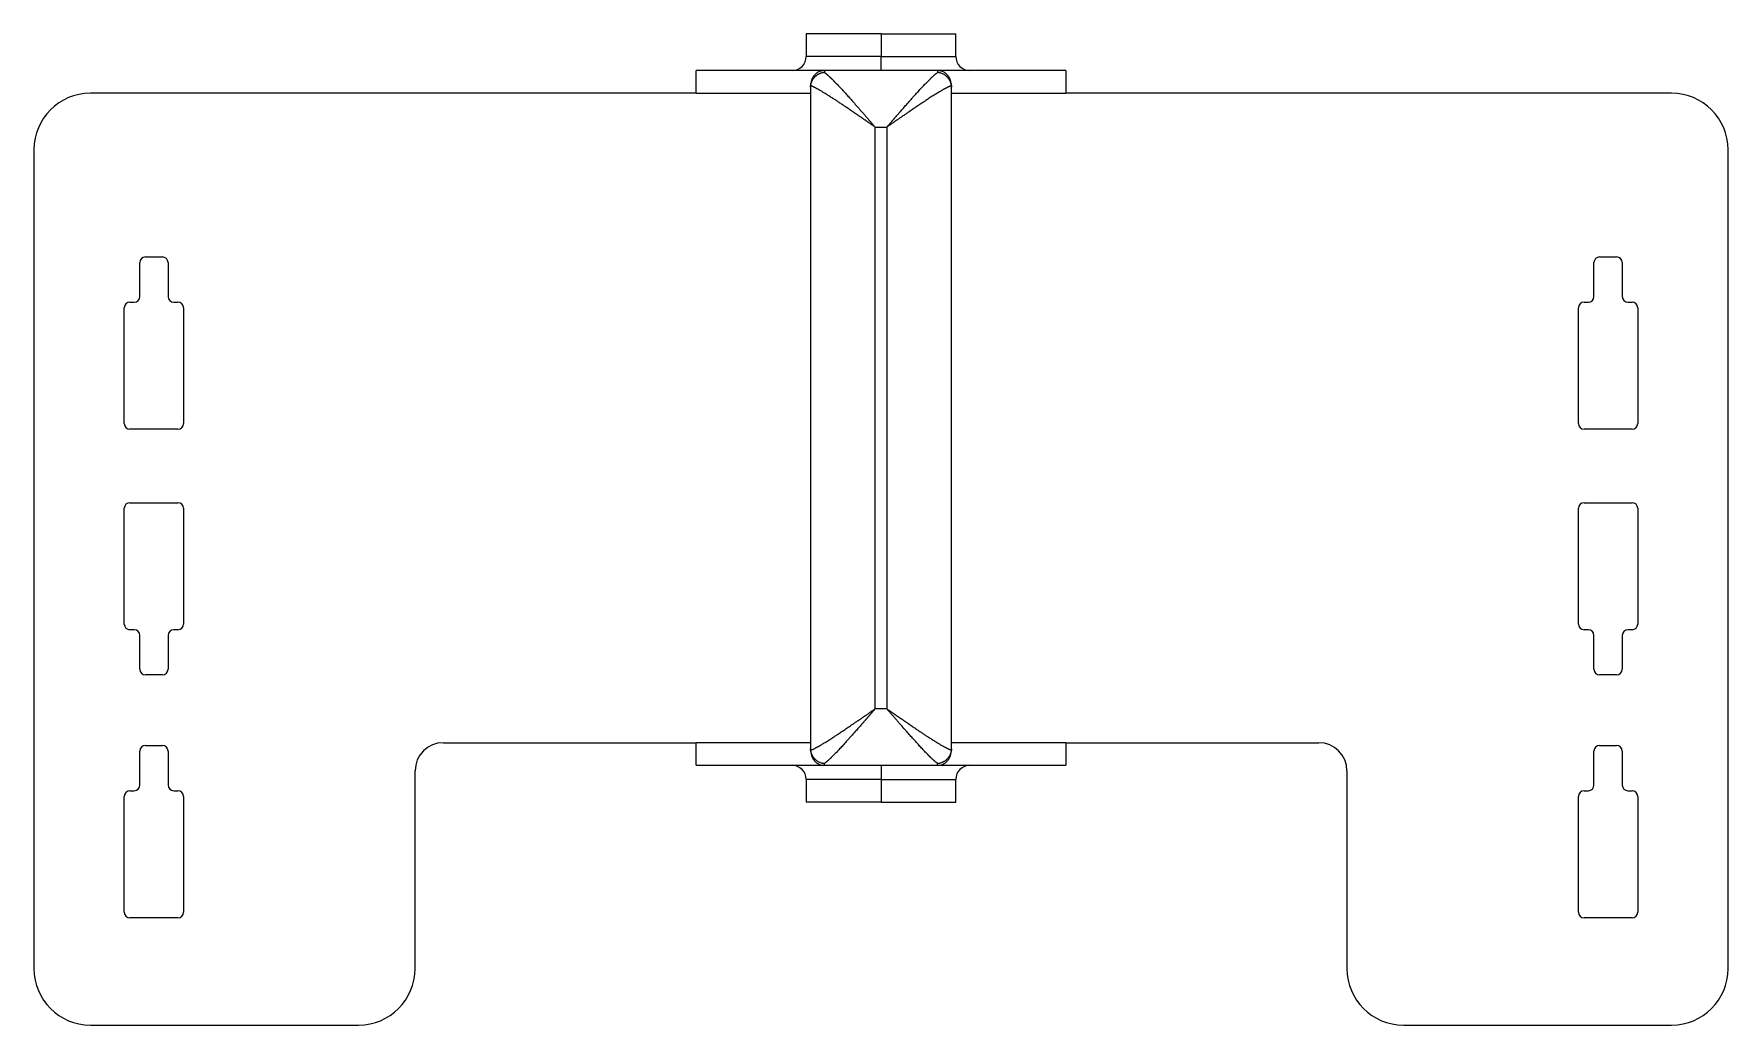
# Model space of a CAD drawing. Header units: millimetres. Extents: x 1920 to 4820, y 310 to 2320.
# Drawn here: x 2827.5 to 2887.5, y 2097.8 to 2132.9 of the extents above; entities that cross this region are included whole.
import ezdxf

# ---------------------------------------------------------------- set-up
doc = ezdxf.new("R2010")
doc.units = ezdxf.units.MM
doc.layers.add('core', color=7, linetype='Continuous', lineweight=20)

msp = doc.modelspace()

# ---------------------------------------------------------------- linework, layer by layer
at = {"layer": 'core'}
for p, q in [((2857.526, 2132.872), (2854.876, 2132.872)), ((2854.876, 2132.872), (2854.876, 2132.072)), ((2857.526, 2132.872), (2860.176, 2132.872)), ((2857.526, 2132.872), (2857.526, 2132.072)), ((2860.176, 2132.072), (2860.176, 2132.872)), ((2857.526, 2132.072), (2854.876, 2132.072)), ((2857.526, 2131.572), (2857.526, 2132.072)), ((2857.526, 2132.072), (2860.176, 2132.072)), ((2855.526, 2131.572), (2850.976, 2131.572)), ((2850.976, 2130.772), (2850.976, 2131.572)), ((2859.526, 2131.572), (2855.526, 2131.572)), ((2855.526, 2131.572), (2855.526, 2131.503)), ((2859.526, 2131.572), (2859.526, 2131.503)), ((2864.076, 2131.572), (2859.526, 2131.572)), ((2864.076, 2131.572), (2864.076, 2130.772)), ((2850.976, 2130.772), (2829.526, 2130.772)), ((2850.976, 2130.772), (2855.026, 2130.772)), ((2855.026, 2130.986), (2855.026, 2130.997)), ((2855.026, 2130.986), (2855.026, 2130.772)), ((2855.026, 2130.772), (2855.026, 2107.772)), ((2860.026, 2130.997), (2860.026, 2130.986)), ((2860.026, 2130.772), (2860.026, 2130.986)), ((2860.026, 2107.772), (2860.026, 2130.772)), ((2860.026, 2130.772), (2864.076, 2130.772)), ((2885.526, 2130.772), (2864.076, 2130.772)), ((2857.317, 2129.572), (2857.734, 2129.572)), ((2857.317, 2108.972), (2857.317, 2129.572)), ((2857.734, 2129.572), (2857.734, 2108.972)), ((2827.526, 2128.772), (2827.526, 2099.772)), ((2887.526, 2099.772), (2887.526, 2128.772)), ((2831.276, 2123.572), (2831.276, 2124.772)), ((2831.476, 2124.972), (2832.076, 2124.972)), ((2832.276, 2124.772), (2832.276, 2123.572)), ((2882.776, 2123.572), (2882.776, 2124.772)), ((2882.976, 2124.972), (2883.576, 2124.972)), ((2883.776, 2124.772), (2883.776, 2123.572)), ((2830.726, 2119.072), (2830.726, 2123.172)), ((2830.926, 2123.372), (2831.076, 2123.372)), ((2832.476, 2123.372), (2832.626, 2123.372)), ((2832.826, 2123.172), (2832.826, 2119.072)), ((2882.226, 2119.072), (2882.226, 2123.172)), ((2882.426, 2123.372), (2882.576, 2123.372)), ((2883.976, 2123.372), (2884.126, 2123.372)), ((2884.326, 2123.172), (2884.326, 2119.072)), ((2832.626, 2118.872), (2830.926, 2118.872)), ((2884.126, 2118.872), (2882.426, 2118.872)), ((2830.926, 2116.272), (2832.626, 2116.272)), ((2882.426, 2116.272), (2884.126, 2116.272)), ((2830.726, 2111.972), (2830.726, 2116.072)), ((2832.826, 2116.072), (2832.826, 2111.972)), ((2882.226, 2111.972), (2882.226, 2116.072)), ((2884.326, 2116.072), (2884.326, 2111.972)), ((2831.076, 2111.772), (2830.926, 2111.772)), ((2831.276, 2110.372), (2831.276, 2111.572)), ((2832.276, 2111.572), (2832.276, 2110.372)), ((2832.626, 2111.772), (2832.476, 2111.772)), ((2882.576, 2111.772), (2882.426, 2111.772)), ((2882.776, 2110.372), (2882.776, 2111.572)), ((2883.776, 2111.572), (2883.776, 2110.372)), ((2884.126, 2111.772), (2883.976, 2111.772)), ((2832.076, 2110.172), (2831.476, 2110.172)), ((2883.576, 2110.172), (2882.976, 2110.172)), ((2857.734, 2108.972), (2857.317, 2108.972)), ((2831.276, 2106.272), (2831.276, 2107.472)), ((2831.476, 2107.672), (2832.076, 2107.672)), ((2832.276, 2107.472), (2832.276, 2106.272)), ((2842.026, 2107.772), (2850.976, 2107.772)), ((2850.976, 2106.972), (2850.976, 2107.772)), ((2855.026, 2107.772), (2850.976, 2107.772)), ((2855.026, 2107.772), (2855.026, 2107.558)), ((2855.026, 2107.547), (2855.026, 2107.558)), ((2860.026, 2107.558), (2860.026, 2107.772)), ((2864.076, 2107.772), (2860.026, 2107.772)), ((2860.026, 2107.558), (2860.026, 2107.547)), ((2864.076, 2107.772), (2864.076, 2106.972)), ((2864.076, 2107.772), (2873.026, 2107.772)), ((2882.776, 2106.272), (2882.776, 2107.472)), ((2882.976, 2107.672), (2883.576, 2107.672)), ((2883.776, 2107.472), (2883.776, 2106.272)), ((2841.026, 2099.772), (2841.026, 2106.772)), ((2850.976, 2106.972), (2855.526, 2106.972)), ((2855.526, 2106.972), (2855.526, 2107.041)), ((2855.526, 2106.972), (2859.526, 2106.972)), ((2857.526, 2106.972), (2857.526, 2106.472)), ((2859.526, 2106.972), (2859.526, 2107.041)), ((2859.526, 2106.972), (2864.076, 2106.972)), ((2874.026, 2106.772), (2874.026, 2099.772)), ((2830.926, 2106.072), (2831.076, 2106.072)), ((2832.476, 2106.072), (2832.626, 2106.072)), ((2854.876, 2106.472), (2854.876, 2105.672)), ((2857.526, 2106.472), (2854.876, 2106.472)), ((2857.526, 2106.472), (2857.526, 2105.672)), ((2857.526, 2106.472), (2860.176, 2106.472)), ((2860.176, 2105.672), (2860.176, 2106.472)), ((2882.426, 2106.072), (2882.576, 2106.072)), ((2883.976, 2106.072), (2884.126, 2106.072)), ((2830.726, 2101.772), (2830.726, 2105.872)), ((2832.826, 2105.872), (2832.826, 2101.772)), ((2857.526, 2105.672), (2854.876, 2105.672)), ((2857.526, 2105.672), (2860.176, 2105.672)), ((2882.226, 2101.772), (2882.226, 2105.872)), ((2884.326, 2105.872), (2884.326, 2101.772)), ((2832.626, 2101.572), (2830.926, 2101.572)), ((2884.126, 2101.572), (2882.426, 2101.572)), ((2829.526, 2097.772), (2839.026, 2097.772)), ((2876.026, 2097.772), (2885.526, 2097.772))]:
    msp.add_line(p, q, dxfattribs=at)
for centre, radius, start, end in [((2854.376, 2132.072), 0.5, 270, 0), ((2860.676, 2132.072), 0.5, 180, 270), ((2855.526, 2131.072), 0.5, 90, 117.96433), ((2859.526, 2131.072), 0.5, 62.03567, 90), ((2829.526, 2128.772), 2, 90, 180), ((2885.526, 2128.772), 2, 0, 90), ((2831.476, 2124.772), 0.2, 90, 180), ((2832.076, 2124.772), 0.2, 0, 90), ((2882.976, 2124.772), 0.2, 90, 180), ((2883.576, 2124.772), 0.2, 0, 90), ((2831.076, 2123.572), 0.2, 270, 0), ((2832.476, 2123.572), 0.2, 180, 270), ((2882.576, 2123.572), 0.2, 270, 0), ((2883.976, 2123.572), 0.2, 180, 270), ((2830.926, 2123.172), 0.2, 90, 180), ((2832.626, 2123.172), 0.2, 0, 90), ((2882.426, 2123.172), 0.2, 90, 180), ((2884.126, 2123.172), 0.2, 0, 90), ((2830.926, 2119.072), 0.2, 180, 270), ((2832.626, 2119.072), 0.2, 270, 0), ((2882.426, 2119.072), 0.2, 180, 270), ((2884.126, 2119.072), 0.2, 270, 0), ((2830.926, 2116.072), 0.2, 90, 180), ((2832.626, 2116.072), 0.2, 360, 90), ((2882.426, 2116.072), 0.2, 90, 180), ((2884.126, 2116.072), 0.2, 360, 90), ((2830.926, 2111.972), 0.2, 180, 270), ((2831.076, 2111.572), 0.2, 0, 90), ((2832.476, 2111.572), 0.2, 90, 180), ((2832.626, 2111.972), 0.2, 270, 0), ((2882.426, 2111.972), 0.2, 180, 270), ((2882.576, 2111.572), 0.2, 0, 90), ((2883.976, 2111.572), 0.2, 90, 180), ((2884.126, 2111.972), 0.2, 270, 0), ((2831.476, 2110.372), 0.2, 180, 270), ((2832.076, 2110.372), 0.2, 270, 0), ((2882.976, 2110.372), 0.2, 180, 270), ((2883.576, 2110.372), 0.2, 270, 0), ((2831.476, 2107.472), 0.2, 90, 180), ((2832.076, 2107.472), 0.2, 0, 90), ((2842.026, 2106.772), 1, 90, 180), ((2873.026, 2106.772), 1, 0, 90), ((2882.976, 2107.472), 0.2, 90, 180), ((2883.576, 2107.472), 0.2, 0, 90), ((2854.376, 2106.472), 0.5, 0, 90), ((2855.526, 2107.472), 0.5, 242.03567, 270), ((2859.526, 2107.472), 0.5, 270, 297.96433), ((2860.676, 2106.472), 0.5, 90, 180), ((2830.926, 2105.872), 0.2, 90, 180), ((2831.076, 2106.272), 0.2, 270, 0), ((2832.476, 2106.272), 0.2, 180, 270), ((2832.626, 2105.872), 0.2, 0, 90), ((2882.426, 2105.872), 0.2, 90, 180), ((2882.576, 2106.272), 0.2, 270, 0), ((2883.976, 2106.272), 0.2, 180, 270), ((2884.126, 2105.872), 0.2, 0, 90), ((2830.926, 2101.772), 0.2, 180, 270), ((2832.626, 2101.772), 0.2, 270, 0), ((2882.426, 2101.772), 0.2, 180, 270), ((2884.126, 2101.772), 0.2, 270, 0), ((2829.526, 2099.772), 2, 180, 270), ((2839.026, 2099.772), 2, 270, 0), ((2876.026, 2099.772), 2, 180, 270), ((2885.526, 2099.772), 2, 270, 0)]:
    msp.add_arc(centre, radius, start, end, dxfattribs=at)
for points, knots in [([(2855.291, 2131.514), (2855.272, 2131.504), (2855.255, 2131.492), (2855.221, 2131.466), (2855.205, 2131.452), (2855.181, 2131.428), (2855.174, 2131.42), (2855.159, 2131.402), (2855.152, 2131.393), (2855.131, 2131.365), (2855.119, 2131.345), (2855.095, 2131.301), (2855.084, 2131.278), (2855.069, 2131.241), (2855.065, 2131.228), (2855.056, 2131.202), (2855.052, 2131.188), (2855.041, 2131.147), (2855.036, 2131.119), (2855.03, 2131.074), (2855.028, 2131.059), (2855.026, 2131.029), (2855.026, 2131.013), (2855.026, 2130.997)], [0, 0, 0, 0, 0.125, 0.125, 0.25, 0.25, 0.3125, 0.3125, 0.375, 0.375, 0.5, 0.5, 0.625, 0.625, 0.6875, 0.6875, 0.75, 0.75, 0.875, 0.875, 0.9375, 0.9375, 1, 1, 1, 1]), ([(2855.526, 2131.503), (2855.522, 2131.503), (2855.515, 2131.503), (2855.503, 2131.502), (2855.491, 2131.5), (2855.477, 2131.499), (2855.464, 2131.496), (2855.449, 2131.493), (2855.423, 2131.487), (2855.392, 2131.478), (2855.363, 2131.467), (2855.341, 2131.458), (2855.322, 2131.449), (2855.3, 2131.438), (2855.28, 2131.426), (2855.262, 2131.414), (2855.246, 2131.403), (2855.231, 2131.393), (2855.219, 2131.383), (2855.208, 2131.373), (2855.198, 2131.365), (2855.186, 2131.354), (2855.17, 2131.338), (2855.152, 2131.318), (2855.135, 2131.297), (2855.119, 2131.276), (2855.104, 2131.254), (2855.091, 2131.232), (2855.079, 2131.21), (2855.069, 2131.188), (2855.06, 2131.166), (2855.052, 2131.145), (2855.045, 2131.123), (2855.039, 2131.102), (2855.035, 2131.081), (2855.031, 2131.061), (2855.029, 2131.047), (2855.028, 2131.041)], [0, 0, 0, 0, 0.014864, 0.030792, 0.047806, 0.065928, 0.085178, 0.105578, 0.127149, 0.194761, 0.237467, 0.253958, 0.28956, 0.323052, 0.354321, 0.383276, 0.409848, 0.433986, 0.455654, 0.474824, 0.491481, 0.505612, 0.543005, 0.579956, 0.61641, 0.652314, 0.687613, 0.722251, 0.756178, 0.789357, 0.821782, 0.853448, 0.884349, 0.914471, 0.943798, 0.972314, 1, 1, 1, 1]), ([(2855.526, 2131.503), (2855.528, 2131.502), (2855.533, 2131.498), (2855.541, 2131.492), (2855.549, 2131.486), (2855.557, 2131.48), (2855.565, 2131.473), (2855.574, 2131.467), (2855.582, 2131.46), (2855.591, 2131.453), (2855.6, 2131.445), (2855.609, 2131.438), (2855.618, 2131.43), (2855.628, 2131.422), (2855.637, 2131.414), (2855.647, 2131.405), (2855.657, 2131.396), (2855.667, 2131.387), (2855.677, 2131.378), (2855.687, 2131.369), (2855.697, 2131.359), (2855.708, 2131.35), (2855.718, 2131.34), (2855.729, 2131.329), (2855.74, 2131.319), (2855.751, 2131.308), (2855.763, 2131.297), (2855.774, 2131.286), (2855.786, 2131.275), (2855.798, 2131.263), (2855.81, 2131.252), (2855.822, 2131.24), (2855.834, 2131.227), (2855.846, 2131.215), (2855.859, 2131.202), (2855.871, 2131.19), (2855.911, 2131.149), (2855.982, 2131.076), (2856.088, 2130.963), (2856.205, 2130.837), (2856.321, 2130.708), (2856.438, 2130.578), (2856.555, 2130.446), (2856.682, 2130.303), (2856.777, 2130.194), (2856.836, 2130.126), (2856.857, 2130.102), (2856.879, 2130.076), (2856.903, 2130.05), (2856.927, 2130.021), (2856.953, 2129.992), (2856.98, 2129.961), (2857.008, 2129.928), (2857.038, 2129.894), (2857.069, 2129.859), (2857.1, 2129.822), (2857.134, 2129.784), (2857.168, 2129.744), (2857.203, 2129.703), (2857.24, 2129.661), (2857.278, 2129.617), (2857.304, 2129.587), (2857.317, 2129.572)], [0, 0, 0, 0, 0.007039, 0.014102, 0.02119, 0.028302, 0.035439, 0.042602, 0.049789, 0.057003, 0.064242, 0.071507, 0.078798, 0.086116, 0.09346, 0.100832, 0.10823, 0.115656, 0.12311, 0.130591, 0.1381, 0.145638, 0.153203, 0.160798, 0.168421, 0.176073, 0.183754, 0.191465, 0.199205, 0.206975, 0.214775, 0.222605, 0.230465, 0.238356, 0.246277, 0.254229, 0.262212, 0.320541, 0.3818, 0.446042, 0.513308, 0.568648, 0.627938, 0.691191, 0.758419, 0.768067, 0.778285, 0.789074, 0.800433, 0.812362, 0.824861, 0.837931, 0.851571, 0.865782, 0.880563, 0.895914, 0.911836, 0.928328, 0.94539, 0.963023, 0.981226, 1, 1, 1, 1]), ([(2857.734, 2129.572), (2857.741, 2129.579), (2857.753, 2129.594), (2857.772, 2129.616), (2857.791, 2129.637), (2857.809, 2129.659), (2857.827, 2129.679), (2857.845, 2129.7), (2857.862, 2129.72), (2857.88, 2129.74), (2857.897, 2129.76), (2857.913, 2129.779), (2857.929, 2129.798), (2857.945, 2129.816), (2857.961, 2129.834), (2857.977, 2129.852), (2857.992, 2129.87), (2858.007, 2129.887), (2858.021, 2129.904), (2858.036, 2129.92), (2858.05, 2129.936), (2858.063, 2129.952), (2858.077, 2129.967), (2858.09, 2129.983), (2858.103, 2129.997), (2858.116, 2130.012), (2858.128, 2130.026), (2858.14, 2130.04), (2858.152, 2130.053), (2858.163, 2130.066), (2858.174, 2130.079), (2858.185, 2130.091), (2858.196, 2130.104), (2858.206, 2130.115), (2858.216, 2130.127), (2858.226, 2130.138), (2858.269, 2130.188), (2858.344, 2130.273), (2858.448, 2130.391), (2858.545, 2130.501), (2858.636, 2130.603), (2858.737, 2130.716), (2858.847, 2130.837), (2858.963, 2130.963), (2859.07, 2131.076), (2859.144, 2131.153), (2859.192, 2131.202), (2859.216, 2131.226), (2859.24, 2131.25), (2859.263, 2131.272), (2859.285, 2131.294), (2859.307, 2131.315), (2859.329, 2131.336), (2859.349, 2131.355), (2859.37, 2131.374), (2859.389, 2131.391), (2859.408, 2131.408), (2859.427, 2131.425), (2859.445, 2131.44), (2859.462, 2131.454), (2859.479, 2131.468), (2859.495, 2131.481), (2859.511, 2131.493), (2859.521, 2131.5), (2859.526, 2131.503)], [0, 0, 0, 0, 0.009189, 0.018243, 0.027163, 0.035948, 0.044599, 0.053115, 0.061497, 0.069744, 0.077857, 0.085835, 0.093679, 0.101388, 0.108963, 0.116403, 0.123709, 0.13088, 0.137917, 0.144819, 0.151587, 0.15822, 0.164719, 0.171083, 0.177313, 0.183408, 0.189369, 0.195195, 0.200887, 0.206444, 0.211867, 0.217155, 0.222309, 0.227328, 0.232213, 0.236964, 0.241579, 0.295674, 0.347227, 0.396246, 0.442735, 0.486701, 0.553956, 0.618193, 0.679456, 0.737795, 0.753287, 0.768663, 0.783924, 0.799071, 0.814106, 0.82903, 0.843844, 0.85855, 0.87315, 0.887644, 0.902034, 0.916323, 0.930511, 0.944599, 0.958591, 0.972487, 0.98629, 1, 1, 1, 1]), ([(2860.023, 2131.041), (2860.022, 2131.044), (2860.022, 2131.051), (2860.02, 2131.061), (2860.018, 2131.072), (2860.016, 2131.082), (2860.014, 2131.093), (2860.011, 2131.104), (2860.009, 2131.115), (2860.005, 2131.126), (2860.002, 2131.137), (2859.998, 2131.148), (2859.994, 2131.159), (2859.99, 2131.171), (2859.985, 2131.182), (2859.98, 2131.194), (2859.974, 2131.205), (2859.969, 2131.216), (2859.962, 2131.228), (2859.956, 2131.239), (2859.949, 2131.251), (2859.942, 2131.262), (2859.934, 2131.273), (2859.926, 2131.284), (2859.918, 2131.295), (2859.909, 2131.306), (2859.9, 2131.317), (2859.891, 2131.328), (2859.881, 2131.338), (2859.871, 2131.348), (2859.857, 2131.362), (2859.835, 2131.381), (2859.802, 2131.406), (2859.759, 2131.434), (2859.717, 2131.456), (2859.669, 2131.475), (2859.63, 2131.487), (2859.592, 2131.496), (2859.568, 2131.5), (2859.546, 2131.502), (2859.532, 2131.503), (2859.526, 2131.503)], [0, 0, 0, 0, 0.014217, 0.028662, 0.043331, 0.058223, 0.073336, 0.088666, 0.104212, 0.119971, 0.135942, 0.152122, 0.16851, 0.185106, 0.201907, 0.218914, 0.236127, 0.253546, 0.271168, 0.288987, 0.306995, 0.325186, 0.343552, 0.362086, 0.38078, 0.399626, 0.418617, 0.437745, 0.457002, 0.476381, 0.495876, 0.536064, 0.591706, 0.662325, 0.746883, 0.781802, 0.873137, 0.910018, 0.943381, 0.973337, 1, 1, 1, 1]), ([(2860.026, 2130.997), (2860.026, 2131.029), (2860.023, 2131.059), (2860.016, 2131.118), (2860.01, 2131.146), (2859.999, 2131.188), (2859.995, 2131.201), (2859.987, 2131.227), (2859.982, 2131.24), (2859.968, 2131.277), (2859.957, 2131.3), (2859.939, 2131.333), (2859.933, 2131.344), (2859.92, 2131.364), (2859.913, 2131.374), (2859.892, 2131.403), (2859.878, 2131.42), (2859.855, 2131.444), (2859.847, 2131.451), (2859.831, 2131.466), (2859.822, 2131.473), (2859.797, 2131.492), (2859.779, 2131.504), (2859.76, 2131.514)], [0, 0, 0, 0, 0.125, 0.125, 0.25, 0.25, 0.3125, 0.3125, 0.375, 0.375, 0.5, 0.5, 0.5625, 0.5625, 0.625, 0.625, 0.75, 0.75, 0.8125, 0.8125, 0.875, 0.875, 1, 1, 1, 1]), ([(2857.317, 2129.572), (2857.308, 2129.578), (2857.292, 2129.59), (2857.266, 2129.608), (2857.241, 2129.626), (2857.215, 2129.644), (2857.19, 2129.662), (2857.164, 2129.679), (2857.139, 2129.697), (2857.113, 2129.715), (2857.088, 2129.733), (2857.062, 2129.751), (2857.036, 2129.768), (2857.011, 2129.786), (2856.985, 2129.804), (2856.959, 2129.821), (2856.934, 2129.839), (2856.908, 2129.856), (2856.883, 2129.874), (2856.857, 2129.892), (2856.831, 2129.909), (2856.806, 2129.927), (2856.78, 2129.944), (2856.755, 2129.961), (2856.729, 2129.979), (2856.704, 2129.996), (2856.678, 2130.014), (2856.653, 2130.031), (2856.627, 2130.048), (2856.602, 2130.065), (2856.576, 2130.083), (2856.551, 2130.1), (2856.49, 2130.142), (2856.396, 2130.206), (2856.271, 2130.29), (2856.155, 2130.368), (2856.047, 2130.441), (2855.946, 2130.508), (2855.843, 2130.575), (2855.737, 2130.643), (2855.63, 2130.711), (2855.53, 2130.773), (2855.437, 2130.829), (2855.37, 2130.869), (2855.324, 2130.895), (2855.296, 2130.91), (2855.27, 2130.925), (2855.244, 2130.939), (2855.219, 2130.952), (2855.194, 2130.965), (2855.171, 2130.977), (2855.148, 2130.988), (2855.126, 2130.999), (2855.105, 2131.009), (2855.085, 2131.018), (2855.065, 2131.026), (2855.046, 2131.034), (2855.034, 2131.038), (2855.028, 2131.041)], [0, 0, 0, 0, 0.009504, 0.019013, 0.028527, 0.038047, 0.047573, 0.057103, 0.06664, 0.076181, 0.085729, 0.095281, 0.10484, 0.114404, 0.123973, 0.133548, 0.143129, 0.152715, 0.162307, 0.171905, 0.181508, 0.191118, 0.200732, 0.210353, 0.219979, 0.229611, 0.239249, 0.248893, 0.258543, 0.268198, 0.27786, 0.287527, 0.2972, 0.348267, 0.396945, 0.443243, 0.48717, 0.528735, 0.567951, 0.61769, 0.665786, 0.712273, 0.757189, 0.800577, 0.815567, 0.830432, 0.845176, 0.859799, 0.874305, 0.888696, 0.902974, 0.917143, 0.931204, 0.945161, 0.959016, 0.972772, 0.986433, 1, 1, 1, 1]), ([(2860.023, 2131.041), (2860.02, 2131.04), (2860.014, 2131.037), (2860.005, 2131.034), (2859.996, 2131.03), (2859.987, 2131.027), (2859.978, 2131.023), (2859.968, 2131.018), (2859.959, 2131.014), (2859.949, 2131.01), (2859.939, 2131.005), (2859.929, 2131), (2859.918, 2130.995), (2859.908, 2130.99), (2859.897, 2130.985), (2859.886, 2130.98), (2859.875, 2130.974), (2859.863, 2130.968), (2859.852, 2130.962), (2859.84, 2130.956), (2859.828, 2130.95), (2859.816, 2130.944), (2859.804, 2130.937), (2859.791, 2130.93), (2859.779, 2130.924), (2859.766, 2130.917), (2859.753, 2130.909), (2859.74, 2130.902), (2859.726, 2130.894), (2859.713, 2130.887), (2859.669, 2130.862), (2859.591, 2130.816), (2859.472, 2130.743), (2859.341, 2130.661), (2859.212, 2130.578), (2859.085, 2130.494), (2858.962, 2130.412), (2858.827, 2130.322), (2858.68, 2130.223), (2858.562, 2130.142), (2858.476, 2130.084), (2858.427, 2130.05), (2858.378, 2130.017), (2858.329, 2129.983), (2858.279, 2129.949), (2858.23, 2129.916), (2858.18, 2129.882), (2858.13, 2129.848), (2858.081, 2129.814), (2858.031, 2129.779), (2857.981, 2129.745), (2857.932, 2129.711), (2857.882, 2129.676), (2857.833, 2129.642), (2857.784, 2129.607), (2857.751, 2129.584), (2857.734, 2129.572)], [0, 0, 0, 0, 0.006538, 0.013097, 0.019678, 0.026281, 0.032907, 0.039555, 0.046226, 0.05292, 0.059638, 0.066381, 0.073147, 0.079938, 0.086754, 0.093595, 0.100461, 0.107354, 0.114272, 0.121217, 0.128188, 0.135187, 0.142213, 0.149266, 0.156347, 0.163456, 0.170593, 0.177759, 0.184953, 0.192177, 0.19943, 0.253891, 0.310764, 0.370126, 0.432049, 0.479382, 0.530105, 0.584239, 0.641799, 0.7028, 0.721534, 0.740247, 0.758938, 0.777607, 0.796255, 0.814882, 0.833487, 0.852071, 0.870634, 0.889177, 0.907698, 0.926199, 0.94468, 0.96314, 0.98158, 1, 1, 1, 1]), ([(2855.028, 2107.503), (2855.031, 2107.505), (2855.037, 2107.507), (2855.046, 2107.51), (2855.055, 2107.514), (2855.064, 2107.518), (2855.073, 2107.522), (2855.083, 2107.526), (2855.092, 2107.53), (2855.102, 2107.534), (2855.112, 2107.539), (2855.123, 2107.544), (2855.133, 2107.549), (2855.144, 2107.554), (2855.154, 2107.559), (2855.165, 2107.564), (2855.177, 2107.57), (2855.188, 2107.576), (2855.199, 2107.582), (2855.211, 2107.588), (2855.223, 2107.594), (2855.235, 2107.6), (2855.247, 2107.607), (2855.26, 2107.614), (2855.272, 2107.62), (2855.285, 2107.628), (2855.298, 2107.635), (2855.312, 2107.642), (2855.325, 2107.65), (2855.338, 2107.657), (2855.382, 2107.682), (2855.46, 2107.728), (2855.579, 2107.801), (2855.71, 2107.883), (2855.84, 2107.966), (2855.966, 2108.05), (2856.09, 2108.132), (2856.224, 2108.222), (2856.371, 2108.321), (2856.489, 2108.402), (2856.575, 2108.46), (2856.624, 2108.494), (2856.673, 2108.527), (2856.723, 2108.561), (2856.772, 2108.595), (2856.822, 2108.628), (2856.871, 2108.662), (2856.921, 2108.696), (2856.971, 2108.731), (2857.02, 2108.765), (2857.07, 2108.799), (2857.119, 2108.833), (2857.169, 2108.868), (2857.218, 2108.903), (2857.268, 2108.937), (2857.301, 2108.96), (2857.317, 2108.972)], [0, 0, 0, 0, 0.006538, 0.013097, 0.019678, 0.026281, 0.032907, 0.039555, 0.046226, 0.05292, 0.059638, 0.066381, 0.073147, 0.079938, 0.086754, 0.093595, 0.100461, 0.107354, 0.114272, 0.121217, 0.128188, 0.135187, 0.142213, 0.149266, 0.156347, 0.163456, 0.170593, 0.177759, 0.184953, 0.192177, 0.19943, 0.253891, 0.310764, 0.370126, 0.432049, 0.479382, 0.530105, 0.584239, 0.641799, 0.7028, 0.721534, 0.740247, 0.758938, 0.777607, 0.796255, 0.814882, 0.833487, 0.852071, 0.870634, 0.889177, 0.907698, 0.926199, 0.94468, 0.96314, 0.98158, 1, 1, 1, 1]), ([(2857.317, 2108.972), (2857.311, 2108.965), (2857.298, 2108.95), (2857.279, 2108.928), (2857.26, 2108.907), (2857.242, 2108.885), (2857.224, 2108.865), (2857.206, 2108.844), (2857.189, 2108.824), (2857.172, 2108.804), (2857.155, 2108.785), (2857.138, 2108.765), (2857.122, 2108.747), (2857.106, 2108.728), (2857.09, 2108.71), (2857.075, 2108.692), (2857.059, 2108.675), (2857.044, 2108.657), (2857.03, 2108.641), (2857.016, 2108.624), (2857.002, 2108.608), (2856.988, 2108.592), (2856.974, 2108.577), (2856.961, 2108.562), (2856.948, 2108.547), (2856.936, 2108.532), (2856.923, 2108.518), (2856.911, 2108.504), (2856.9, 2108.491), (2856.888, 2108.478), (2856.877, 2108.465), (2856.866, 2108.453), (2856.856, 2108.44), (2856.845, 2108.429), (2856.835, 2108.417), (2856.825, 2108.406), (2856.782, 2108.357), (2856.707, 2108.271), (2856.604, 2108.153), (2856.506, 2108.043), (2856.415, 2107.941), (2856.314, 2107.828), (2856.205, 2107.707), (2856.088, 2107.581), (2855.982, 2107.468), (2855.907, 2107.391), (2855.859, 2107.342), (2855.835, 2107.318), (2855.812, 2107.294), (2855.788, 2107.272), (2855.766, 2107.25), (2855.744, 2107.229), (2855.723, 2107.208), (2855.702, 2107.189), (2855.682, 2107.17), (2855.662, 2107.153), (2855.643, 2107.136), (2855.625, 2107.12), (2855.607, 2107.104), (2855.589, 2107.09), (2855.572, 2107.076), (2855.556, 2107.064), (2855.541, 2107.052), (2855.531, 2107.044), (2855.526, 2107.041)], [0, 0, 0, 0, 0.009189, 0.018243, 0.027163, 0.035948, 0.044599, 0.053115, 0.061497, 0.069744, 0.077857, 0.085835, 0.093679, 0.101388, 0.108963, 0.116403, 0.123709, 0.13088, 0.137917, 0.144819, 0.151587, 0.15822, 0.164719, 0.171083, 0.177313, 0.183408, 0.189369, 0.195195, 0.200887, 0.206444, 0.211867, 0.217155, 0.222309, 0.227328, 0.232213, 0.236964, 0.241579, 0.295674, 0.347227, 0.396246, 0.442735, 0.486701, 0.553956, 0.618193, 0.679456, 0.737795, 0.753287, 0.768663, 0.783924, 0.799071, 0.814106, 0.82903, 0.843844, 0.85855, 0.87315, 0.887644, 0.902034, 0.916323, 0.930511, 0.944599, 0.958591, 0.972487, 0.98629, 1, 1, 1, 1]), ([(2857.734, 2108.972), (2857.743, 2108.966), (2857.76, 2108.954), (2857.785, 2108.936), (2857.811, 2108.918), (2857.836, 2108.9), (2857.861, 2108.882), (2857.887, 2108.865), (2857.913, 2108.847), (2857.938, 2108.829), (2857.964, 2108.811), (2857.989, 2108.794), (2858.015, 2108.776), (2858.041, 2108.758), (2858.066, 2108.74), (2858.092, 2108.723), (2858.117, 2108.705), (2858.143, 2108.688), (2858.169, 2108.67), (2858.194, 2108.653), (2858.22, 2108.635), (2858.246, 2108.618), (2858.271, 2108.6), (2858.297, 2108.583), (2858.322, 2108.565), (2858.348, 2108.548), (2858.373, 2108.531), (2858.399, 2108.513), (2858.424, 2108.496), (2858.449, 2108.479), (2858.475, 2108.461), (2858.5, 2108.444), (2858.561, 2108.402), (2858.656, 2108.338), (2858.78, 2108.254), (2858.896, 2108.176), (2859.005, 2108.103), (2859.105, 2108.036), (2859.208, 2107.969), (2859.314, 2107.901), (2859.421, 2107.833), (2859.521, 2107.771), (2859.614, 2107.715), (2859.681, 2107.675), (2859.727, 2107.649), (2859.755, 2107.634), (2859.781, 2107.619), (2859.807, 2107.605), (2859.833, 2107.592), (2859.857, 2107.579), (2859.88, 2107.567), (2859.903, 2107.556), (2859.925, 2107.545), (2859.946, 2107.536), (2859.966, 2107.526), (2859.986, 2107.518), (2860.005, 2107.51), (2860.017, 2107.506), (2860.023, 2107.503)], [0, 0, 0, 0, 0.009504, 0.019013, 0.028527, 0.038047, 0.047573, 0.057103, 0.06664, 0.076181, 0.085729, 0.095281, 0.10484, 0.114404, 0.123973, 0.133548, 0.143129, 0.152715, 0.162307, 0.171905, 0.181508, 0.191118, 0.200732, 0.210353, 0.219979, 0.229611, 0.239249, 0.248893, 0.258543, 0.268198, 0.27786, 0.287527, 0.2972, 0.348267, 0.396945, 0.443243, 0.48717, 0.528735, 0.567951, 0.61769, 0.665786, 0.712273, 0.757189, 0.800577, 0.815567, 0.830432, 0.845176, 0.859799, 0.874305, 0.888696, 0.902974, 0.917143, 0.931204, 0.945161, 0.959016, 0.972772, 0.986433, 1, 1, 1, 1]), ([(2859.526, 2107.041), (2859.523, 2107.043), (2859.518, 2107.046), (2859.51, 2107.052), (2859.502, 2107.058), (2859.494, 2107.064), (2859.486, 2107.071), (2859.477, 2107.077), (2859.469, 2107.084), (2859.46, 2107.092), (2859.451, 2107.099), (2859.442, 2107.106), (2859.433, 2107.114), (2859.424, 2107.122), (2859.414, 2107.131), (2859.404, 2107.139), (2859.395, 2107.148), (2859.385, 2107.157), (2859.375, 2107.166), (2859.364, 2107.175), (2859.354, 2107.185), (2859.343, 2107.195), (2859.333, 2107.205), (2859.322, 2107.215), (2859.311, 2107.225), (2859.3, 2107.236), (2859.288, 2107.247), (2859.277, 2107.258), (2859.265, 2107.269), (2859.254, 2107.281), (2859.242, 2107.293), (2859.23, 2107.304), (2859.217, 2107.317), (2859.205, 2107.329), (2859.193, 2107.342), (2859.18, 2107.355), (2859.14, 2107.395), (2859.07, 2107.468), (2858.963, 2107.581), (2858.847, 2107.707), (2858.73, 2107.836), (2858.613, 2107.966), (2858.496, 2108.098), (2858.37, 2108.242), (2858.275, 2108.35), (2858.215, 2108.418), (2858.194, 2108.442), (2858.172, 2108.468), (2858.149, 2108.494), (2858.124, 2108.523), (2858.098, 2108.552), (2858.071, 2108.583), (2858.043, 2108.616), (2858.013, 2108.65), (2857.983, 2108.685), (2857.951, 2108.722), (2857.918, 2108.76), (2857.883, 2108.8), (2857.848, 2108.841), (2857.811, 2108.883), (2857.773, 2108.927), (2857.747, 2108.957), (2857.734, 2108.972)], [0, 0, 0, 0, 0.007039, 0.014102, 0.02119, 0.028302, 0.035439, 0.042602, 0.049789, 0.057003, 0.064242, 0.071507, 0.078798, 0.086116, 0.09346, 0.100832, 0.10823, 0.115656, 0.12311, 0.130591, 0.1381, 0.145638, 0.153203, 0.160798, 0.168421, 0.176073, 0.183754, 0.191465, 0.199205, 0.206975, 0.214775, 0.222605, 0.230465, 0.238356, 0.246277, 0.254229, 0.262212, 0.320541, 0.3818, 0.446042, 0.513308, 0.568648, 0.627938, 0.691191, 0.758419, 0.768067, 0.778285, 0.789074, 0.800433, 0.812362, 0.824861, 0.837931, 0.851571, 0.865782, 0.880563, 0.895914, 0.911836, 0.928328, 0.94539, 0.963023, 0.981226, 1, 1, 1, 1]), ([(2855.026, 2107.547), (2855.026, 2107.515), (2855.028, 2107.485), (2855.036, 2107.426), (2855.041, 2107.398), (2855.052, 2107.356), (2855.056, 2107.343), (2855.064, 2107.317), (2855.069, 2107.304), (2855.084, 2107.267), (2855.094, 2107.244), (2855.112, 2107.211), (2855.119, 2107.2), (2855.132, 2107.18), (2855.138, 2107.17), (2855.159, 2107.142), (2855.173, 2107.124), (2855.196, 2107.1), (2855.204, 2107.093), (2855.221, 2107.078), (2855.229, 2107.071), (2855.255, 2107.052), (2855.272, 2107.04), (2855.291, 2107.03)], [0, 0, 0, 0, 0.125, 0.125, 0.25, 0.25, 0.3125, 0.3125, 0.375, 0.375, 0.5, 0.5, 0.5625, 0.5625, 0.625, 0.625, 0.75, 0.75, 0.8125, 0.8125, 0.875, 0.875, 1, 1, 1, 1]), ([(2855.028, 2107.503), (2855.029, 2107.5), (2855.03, 2107.493), (2855.031, 2107.483), (2855.033, 2107.472), (2855.035, 2107.462), (2855.037, 2107.451), (2855.04, 2107.44), (2855.043, 2107.429), (2855.046, 2107.418), (2855.049, 2107.407), (2855.053, 2107.396), (2855.057, 2107.385), (2855.061, 2107.373), (2855.066, 2107.362), (2855.071, 2107.351), (2855.077, 2107.339), (2855.083, 2107.328), (2855.089, 2107.316), (2855.095, 2107.305), (2855.102, 2107.294), (2855.109, 2107.282), (2855.117, 2107.271), (2855.125, 2107.26), (2855.133, 2107.249), (2855.142, 2107.238), (2855.151, 2107.227), (2855.161, 2107.216), (2855.17, 2107.206), (2855.18, 2107.196), (2855.195, 2107.182), (2855.216, 2107.163), (2855.249, 2107.138), (2855.293, 2107.11), (2855.335, 2107.088), (2855.383, 2107.069), (2855.421, 2107.057), (2855.46, 2107.048), (2855.484, 2107.045), (2855.505, 2107.042), (2855.519, 2107.041), (2855.526, 2107.041)], [0, 0, 0, 0, 0.014217, 0.028662, 0.043331, 0.058223, 0.073336, 0.088666, 0.104212, 0.119971, 0.135942, 0.152122, 0.16851, 0.185106, 0.201907, 0.218914, 0.236127, 0.253546, 0.271168, 0.288987, 0.306995, 0.325186, 0.343552, 0.362086, 0.38078, 0.399626, 0.418617, 0.437745, 0.457002, 0.476381, 0.495876, 0.536064, 0.591706, 0.662325, 0.746883, 0.781802, 0.873137, 0.910018, 0.943381, 0.973337, 1, 1, 1, 1]), ([(2859.526, 2107.041), (2859.529, 2107.041), (2859.537, 2107.041), (2859.548, 2107.042), (2859.561, 2107.044), (2859.574, 2107.046), (2859.588, 2107.048), (2859.602, 2107.051), (2859.628, 2107.057), (2859.659, 2107.066), (2859.689, 2107.077), (2859.71, 2107.086), (2859.729, 2107.095), (2859.751, 2107.107), (2859.771, 2107.118), (2859.789, 2107.13), (2859.806, 2107.141), (2859.82, 2107.152), (2859.833, 2107.162), (2859.844, 2107.171), (2859.853, 2107.179), (2859.865, 2107.19), (2859.881, 2107.206), (2859.899, 2107.226), (2859.917, 2107.247), (2859.932, 2107.268), (2859.947, 2107.29), (2859.96, 2107.312), (2859.972, 2107.334), (2859.982, 2107.356), (2859.992, 2107.378), (2860, 2107.4), (2860.006, 2107.421), (2860.012, 2107.442), (2860.017, 2107.463), (2860.02, 2107.483), (2860.022, 2107.497), (2860.023, 2107.503)], [0, 0, 0, 0, 0.014864, 0.030792, 0.047806, 0.065928, 0.085178, 0.105578, 0.127149, 0.194761, 0.237467, 0.253958, 0.28956, 0.323052, 0.354321, 0.383276, 0.409848, 0.433986, 0.455654, 0.474824, 0.491481, 0.505612, 0.543005, 0.579956, 0.61641, 0.652314, 0.687613, 0.722251, 0.756178, 0.789357, 0.821782, 0.853448, 0.884349, 0.914471, 0.943798, 0.972314, 1, 1, 1, 1]), ([(2859.76, 2107.03), (2859.779, 2107.04), (2859.797, 2107.052), (2859.831, 2107.078), (2859.847, 2107.092), (2859.87, 2107.116), (2859.877, 2107.124), (2859.892, 2107.142), (2859.899, 2107.151), (2859.92, 2107.179), (2859.933, 2107.2), (2859.956, 2107.243), (2859.967, 2107.266), (2859.982, 2107.303), (2859.987, 2107.316), (2859.995, 2107.343), (2859.999, 2107.356), (2860.01, 2107.397), (2860.016, 2107.425), (2860.021, 2107.47), (2860.023, 2107.485), (2860.025, 2107.516), (2860.026, 2107.531), (2860.026, 2107.547)], [0, 0, 0, 0, 0.125, 0.125, 0.25, 0.25, 0.3125, 0.3125, 0.375, 0.375, 0.5, 0.5, 0.625, 0.625, 0.6875, 0.6875, 0.75, 0.75, 0.875, 0.875, 0.9375, 0.9375, 1, 1, 1, 1])]:
    msp.add_open_spline(points, degree=3, knots=knots, dxfattribs=at)
for points in [[(2855.026, 2130.986), (2855.026, 2130.993), (2855.026, 2131.005), (2855.027, 2131.023), (2855.028, 2131.035), (2855.028, 2131.041)], [(2860.023, 2131.041), (2860.023, 2131.035), (2860.024, 2131.023), (2860.025, 2131.005), (2860.026, 2130.993), (2860.026, 2130.986)], [(2855.028, 2107.503), (2855.028, 2107.509), (2855.027, 2107.521), (2855.026, 2107.539), (2855.026, 2107.551), (2855.026, 2107.558)], [(2860.026, 2107.558), (2860.026, 2107.551), (2860.025, 2107.539), (2860.024, 2107.521), (2860.023, 2107.509), (2860.023, 2107.503)]]:
    msp.add_open_spline(points, degree=3, dxfattribs=at)

doc.saveas('drawing.dxf')
